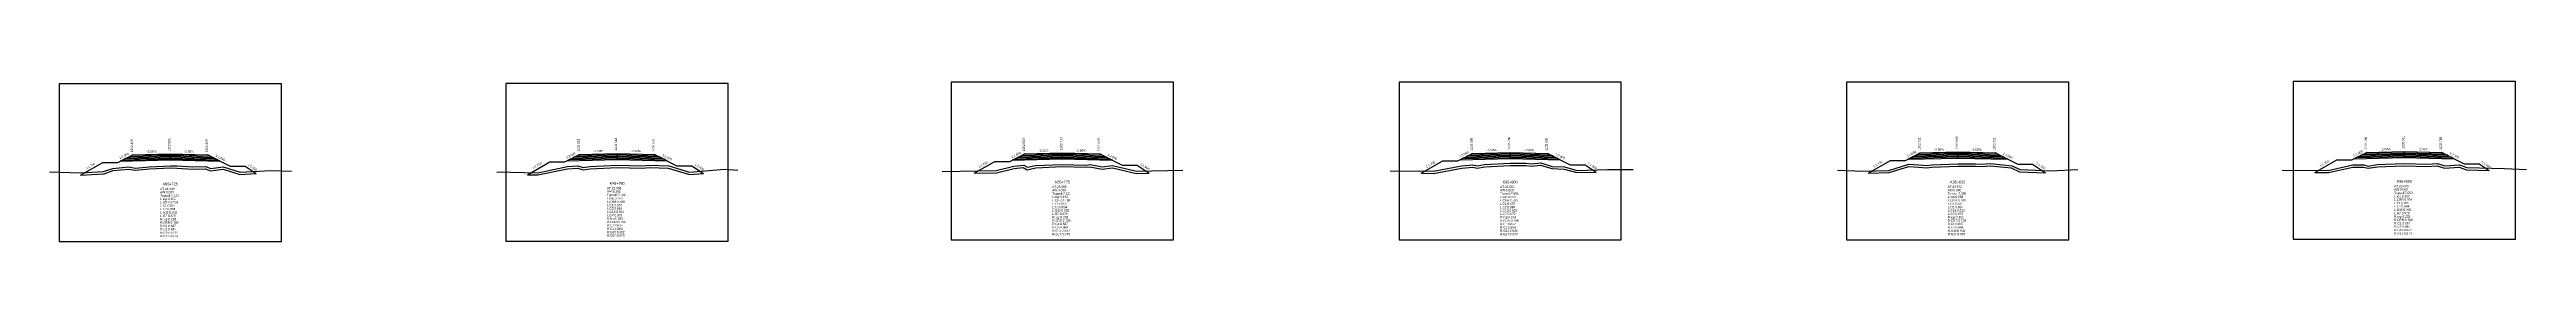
# Model space of a CAD drawing. Extents: x -7 to 78429, y 1189 to 1262.
# Drawn here: x 24496 to 24826.9, y 1190.9 to 1212.3 of the extents above; entities that cross this region are included whole.
import ezdxf
from ezdxf.enums import TextEntityAlignment as Align

# ---------------------------------------------------------------- set-up
doc = ezdxf.new("R2010")
doc.units = 0

msp = doc.modelspace()

# ---------------------------------------------------------------- linework, layer by layer
at = {"layer": 'A4_BORDER', "color": 7}
for points in [[(24497.238, 1190.903), (24526.938, 1190.903), (24526.938, 1211.903), (24497.238, 1211.903), (24497.238, 1190.903)], [(24556.927, 1190.975), (24586.627, 1190.975), (24586.627, 1211.975), (24556.927, 1211.975), (24556.927, 1190.975)], [(24616.413, 1191.163), (24646.113, 1191.163), (24646.113, 1212.163), (24616.413, 1212.163), (24616.413, 1191.163)], [(24676.244, 1191.154), (24705.944, 1191.154), (24705.944, 1212.154), (24676.244, 1212.154), (24676.244, 1191.154)], [(24736.046, 1191.162), (24765.746, 1191.162), (24765.746, 1212.162), (24736.046, 1212.162), (24736.046, 1191.162)], [(24795.693, 1191.257), (24825.393, 1191.257), (24825.393, 1212.257), (24795.693, 1212.257), (24795.693, 1191.257)]]:
    msp.add_lwpolyline(points, dxfattribs=at)
at = {"layer": 'CLEAR_GROUND', "color": 8}
for points in [[(24500.105, 1199.753), (24503.232, 1199.942), (24504.478, 1200.371), (24506.489, 1200.561), (24507.436, 1200.412), (24509.299, 1200.585), (24512.115, 1200.719), (24512.952, 1200.711), (24515.116, 1200.562), (24516.74, 1200.612), (24517.454, 1200.335), (24519.141, 1200.576), (24521.369, 1199.841), (24523.566, 1199.973)], [(24559.805, 1199.825), (24561.207, 1199.79), (24565.177, 1200.608), (24566.52, 1200.69), (24567.235, 1200.487), (24568.177, 1200.623), (24571.783, 1200.801), (24575.099, 1200.708), (24576.17, 1200.799), (24578.62, 1200.696), (24581.44, 1199.841), (24583.309, 1200.002)], [(24619.505, 1200.013), (24622.465, 1200.062), (24624.821, 1200.662), (24626.052, 1200.788), (24626.564, 1200.486), (24627.713, 1200.734), (24631.254, 1200.896), (24634.396, 1200.808), (24634.955, 1200.871), (24636.579, 1200.578), (24637.965, 1200.756), (24641.129, 1199.997), (24642.849, 1200.031)], [(24679.205, 1200.004), (24680.865, 1199.999), (24684.648, 1200.699), (24686.102, 1200.822), (24686.672, 1200.68), (24687.71, 1200.874), (24691.111, 1201.058), (24693.177, 1201.046), (24693.926, 1200.971), (24695.145, 1201.096), (24696.662, 1200.629), (24698.317, 1200.552), (24700.001, 1200.094), (24702.587, 1200.16)], [(24738.905, 1200.012), (24741.733, 1200.103), (24744.37, 1200.922), (24745.655, 1200.831), (24746.779, 1200.732), (24747.45, 1200.839), (24750.9, 1200.971), (24753.242, 1200.978), (24754.124, 1200.903), (24755.285, 1201.024), (24758.035, 1200.729), (24759.138, 1200.221), (24762.603, 1200.083)], [(24798.605, 1200.107), (24800.415, 1200.093), (24803.695, 1200.839), (24805.109, 1200.846), (24805.719, 1200.671), (24806.953, 1200.864), (24808.08, 1200.933), (24810.561, 1201.025), (24813.561, 1200.914), (24814.933, 1201.004), (24815.922, 1200.691), (24817.892, 1200.845), (24818.855, 1200.476), (24821.893, 1200.386)]]:
    msp.add_lwpolyline(points, dxfattribs=at)
at = {"layer": 'DESIGN_ROAD_TRIMMED', "color": 1}
for points in [[(24500.105, 1199.753), (24503.088, 1201.458), (24505.088, 1201.458), (24507.088, 1202.458), (24507.088, 1202.458), (24506.983, 1202.405), (24506.983, 1202.405), (24506.667, 1202.247), (24506.667, 1202.247), (24506.351, 1202.09), (24506.351, 1202.09), (24506.036, 1201.932), (24506.036, 1201.932), (24505.72, 1201.774), (24505.72, 1201.774), (24505.404, 1201.616), (24512.088, 1201.783), (24512.088, 1201.933), (24512.088, 1201.933), (24512.088, 1202.083), (24512.088, 1202.083), (24512.088, 1202.233), (24512.088, 1202.233), (24512.088, 1202.383), (24512.088, 1202.383), (24512.088, 1202.533), (24512.088, 1202.533), (24512.088, 1202.583), (24512.088, 1202.583), (24512.088, 1202.583), (24512.088, 1202.583), (24512.088, 1202.583), (24512.088, 1202.533), (24512.088, 1202.533), (24512.088, 1202.383), (24512.088, 1202.383), (24512.088, 1202.233), (24512.088, 1202.233), (24512.088, 1202.083), (24512.088, 1202.083), (24512.088, 1201.933), (24512.088, 1201.933), (24512.088, 1201.783), (24518.772, 1201.616), (24518.457, 1201.774), (24518.457, 1201.774), (24518.141, 1201.932), (24518.141, 1201.932), (24517.825, 1202.09), (24517.825, 1202.09), (24517.509, 1202.247), (24517.509, 1202.247), (24517.194, 1202.405), (24517.194, 1202.405), (24517.088, 1202.458), (24517.088, 1202.458), (24520.088, 1200.958), (24522.088, 1200.958), (24523.566, 1199.973)], [(24559.805, 1199.825), (24562.777, 1201.523), (24564.777, 1201.523), (24566.777, 1202.523), (24566.777, 1202.523), (24566.672, 1202.47), (24566.672, 1202.47), (24566.356, 1202.312), (24566.356, 1202.312), (24566.04, 1202.155), (24566.04, 1202.155), (24565.724, 1201.997), (24565.724, 1201.997), (24565.409, 1201.839), (24565.409, 1201.839), (24565.093, 1201.681), (24571.777, 1201.848), (24571.777, 1201.998), (24571.777, 1201.998), (24571.777, 1202.148), (24571.777, 1202.148), (24571.777, 1202.298), (24571.777, 1202.298), (24571.777, 1202.448), (24571.777, 1202.448), (24571.777, 1202.598), (24571.777, 1202.598), (24571.777, 1202.648), (24571.777, 1202.648), (24571.777, 1202.648), (24571.777, 1202.648), (24571.777, 1202.648), (24571.777, 1202.598), (24571.777, 1202.598), (24571.777, 1202.448), (24571.777, 1202.448), (24571.777, 1202.298), (24571.777, 1202.298), (24571.777, 1202.148), (24571.777, 1202.148), (24571.777, 1201.998), (24571.777, 1201.998), (24571.777, 1201.848), (24578.461, 1201.681), (24578.146, 1201.839), (24578.146, 1201.839), (24577.83, 1201.997), (24577.83, 1201.997), (24577.514, 1202.155), (24577.514, 1202.155), (24577.198, 1202.312), (24577.198, 1202.312), (24576.882, 1202.47), (24576.882, 1202.47), (24576.777, 1202.523), (24576.777, 1202.523), (24579.777, 1201.023), (24581.777, 1201.023), (24583.309, 1200.002)], [(24619.505, 1200.013), (24622.263, 1201.589), (24624.263, 1201.589), (24626.263, 1202.589), (24626.263, 1202.589), (24626.157, 1202.536), (24626.157, 1202.536), (24625.842, 1202.378), (24625.842, 1202.378), (24625.526, 1202.221), (24625.526, 1202.221), (24625.21, 1202.063), (24625.21, 1202.063), (24624.894, 1201.905), (24624.894, 1201.905), (24624.578, 1201.747), (24631.263, 1201.914), (24631.263, 1202.064), (24631.263, 1202.064), (24631.263, 1202.214), (24631.263, 1202.214), (24631.263, 1202.364), (24631.263, 1202.364), (24631.263, 1202.514), (24631.263, 1202.514), (24631.263, 1202.664), (24631.263, 1202.664), (24631.263, 1202.714), (24631.263, 1202.714), (24631.263, 1202.714), (24631.263, 1202.714), (24631.263, 1202.714), (24631.263, 1202.664), (24631.263, 1202.664), (24631.263, 1202.514), (24631.263, 1202.514), (24631.263, 1202.364), (24631.263, 1202.364), (24631.263, 1202.214), (24631.263, 1202.214), (24631.263, 1202.064), (24631.263, 1202.064), (24631.263, 1201.914), (24637.947, 1201.747), (24637.631, 1201.905), (24637.631, 1201.905), (24637.315, 1202.063), (24637.315, 1202.063), (24637, 1202.221), (24637, 1202.221), (24636.684, 1202.378), (24636.684, 1202.378), (24636.368, 1202.536), (24636.368, 1202.536), (24636.263, 1202.589), (24636.263, 1202.589), (24639.263, 1201.089), (24641.263, 1201.089), (24642.849, 1200.031)], [(24679.205, 1200.004), (24682.094, 1201.655), (24684.094, 1201.655), (24686.094, 1202.655), (24686.094, 1202.655), (24685.989, 1202.602), (24685.989, 1202.602), (24685.673, 1202.444), (24685.673, 1202.444), (24685.357, 1202.287), (24685.357, 1202.287), (24685.041, 1202.129), (24685.041, 1202.129), (24684.726, 1201.971), (24684.726, 1201.971), (24684.41, 1201.813), (24691.094, 1201.98), (24691.094, 1202.13), (24691.094, 1202.13), (24691.094, 1202.28), (24691.094, 1202.28), (24691.094, 1202.43), (24691.094, 1202.43), (24691.094, 1202.58), (24691.094, 1202.58), (24691.094, 1202.73), (24691.094, 1202.73), (24691.094, 1202.78), (24691.094, 1202.78), (24691.094, 1202.78), (24691.094, 1202.78), (24691.094, 1202.78), (24691.094, 1202.73), (24691.094, 1202.73), (24691.094, 1202.58), (24691.094, 1202.58), (24691.094, 1202.43), (24691.094, 1202.43), (24691.094, 1202.28), (24691.094, 1202.28), (24691.094, 1202.13), (24691.094, 1202.13), (24691.094, 1201.98), (24697.778, 1201.813), (24697.462, 1201.971), (24697.462, 1201.971), (24697.147, 1202.129), (24697.147, 1202.129), (24696.831, 1202.287), (24696.831, 1202.287), (24696.515, 1202.444), (24696.515, 1202.444), (24696.199, 1202.602), (24696.199, 1202.602), (24696.094, 1202.655), (24696.094, 1202.655), (24699.094, 1201.155), (24701.094, 1201.155), (24702.587, 1200.16)], [(24738.905, 1200.012), (24741.896, 1201.721), (24743.896, 1201.721), (24745.896, 1202.721), (24745.896, 1202.721), (24745.791, 1202.668), (24745.791, 1202.668), (24745.475, 1202.51), (24745.475, 1202.51), (24745.159, 1202.353), (24745.159, 1202.353), (24744.843, 1202.195), (24744.843, 1202.195), (24744.528, 1202.037), (24744.528, 1202.037), (24744.212, 1201.879), (24750.896, 1202.046), (24750.896, 1202.196), (24750.896, 1202.196), (24750.896, 1202.346), (24750.896, 1202.346), (24750.896, 1202.496), (24750.896, 1202.496), (24750.896, 1202.646), (24750.896, 1202.646), (24750.896, 1202.796), (24750.896, 1202.796), (24750.896, 1202.846), (24750.896, 1202.846), (24750.896, 1202.846), (24750.896, 1202.846), (24750.896, 1202.846), (24750.896, 1202.796), (24750.896, 1202.796), (24750.896, 1202.646), (24750.896, 1202.646), (24750.896, 1202.496), (24750.896, 1202.496), (24750.896, 1202.346), (24750.896, 1202.346), (24750.896, 1202.196), (24750.896, 1202.196), (24750.896, 1202.046), (24757.58, 1201.879), (24757.265, 1202.037), (24757.265, 1202.037), (24756.949, 1202.195), (24756.949, 1202.195), (24756.633, 1202.353), (24756.633, 1202.353), (24756.317, 1202.51), (24756.317, 1202.51), (24756.001, 1202.668), (24756.001, 1202.668), (24755.896, 1202.721), (24755.896, 1202.721), (24758.896, 1201.221), (24760.896, 1201.221), (24762.603, 1200.083)], [(24798.605, 1200.107), (24801.543, 1201.786), (24803.543, 1201.786), (24805.543, 1202.786), (24805.543, 1202.786), (24805.438, 1202.733), (24805.438, 1202.733), (24805.122, 1202.575), (24805.122, 1202.575), (24804.806, 1202.418), (24804.806, 1202.418), (24804.49, 1202.26), (24804.49, 1202.26), (24804.174, 1202.102), (24804.174, 1202.102), (24803.859, 1201.944), (24810.543, 1202.111), (24810.543, 1202.261), (24810.543, 1202.261), (24810.543, 1202.411), (24810.543, 1202.411), (24810.543, 1202.561), (24810.543, 1202.561), (24810.543, 1202.711), (24810.543, 1202.711), (24810.543, 1202.861), (24810.543, 1202.861), (24810.543, 1202.911), (24810.543, 1202.911), (24810.543, 1202.911), (24810.543, 1202.911), (24810.543, 1202.911), (24810.543, 1202.861), (24810.543, 1202.861), (24810.543, 1202.711), (24810.543, 1202.711), (24810.543, 1202.561), (24810.543, 1202.561), (24810.543, 1202.411), (24810.543, 1202.411), (24810.543, 1202.261), (24810.543, 1202.261), (24810.543, 1202.111), (24817.227, 1201.944), (24816.911, 1202.102), (24816.911, 1202.102), (24816.595, 1202.26), (24816.595, 1202.26), (24816.28, 1202.418), (24816.28, 1202.418), (24815.964, 1202.575), (24815.964, 1202.575), (24815.648, 1202.733), (24815.648, 1202.733), (24815.543, 1202.786), (24815.543, 1202.786), (24818.543, 1201.286), (24820.543, 1201.286), (24821.893, 1200.386)]]:
    msp.add_lwpolyline(points, dxfattribs=at)
at = {"layer": 'FINISHED_ROAD', "color": 2}
for points in [[(24503.088, 1201.458), (24505.088, 1201.458), (24507.088, 1202.458), (24507.088, 1202.458), (24512.088, 1202.583), (24517.088, 1202.458), (24517.088, 1202.458), (24520.088, 1200.958), (24522.088, 1200.958)], [(24562.777, 1201.523), (24564.777, 1201.523), (24566.777, 1202.523), (24566.777, 1202.523), (24571.777, 1202.648), (24576.777, 1202.523), (24576.777, 1202.523), (24579.777, 1201.023), (24581.777, 1201.023)], [(24622.263, 1201.589), (24624.263, 1201.589), (24626.263, 1202.589), (24626.263, 1202.589), (24631.263, 1202.714), (24636.263, 1202.589), (24636.263, 1202.589), (24639.263, 1201.089), (24641.263, 1201.089)], [(24682.094, 1201.655), (24684.094, 1201.655), (24686.094, 1202.655), (24686.094, 1202.655), (24691.094, 1202.78), (24696.094, 1202.655), (24696.094, 1202.655), (24699.094, 1201.155), (24701.094, 1201.155)], [(24741.896, 1201.721), (24743.896, 1201.721), (24745.896, 1202.721), (24745.896, 1202.721), (24750.896, 1202.846), (24755.896, 1202.721), (24755.896, 1202.721), (24758.896, 1201.221), (24760.896, 1201.221)], [(24801.543, 1201.786), (24803.543, 1201.786), (24805.543, 1202.786), (24805.543, 1202.786), (24810.543, 1202.911), (24815.543, 1202.786), (24815.543, 1202.786), (24818.543, 1201.286), (24820.543, 1201.286)]]:
    msp.add_lwpolyline(points, dxfattribs=at)
at = {"layer": 'LAYER_0', "color": 4}
for points in [[(24507.088, 1202.458), (24506.983, 1202.405), (24512.088, 1202.533), (24512.088, 1202.583)], [(24566.777, 1202.523), (24566.672, 1202.47), (24571.777, 1202.598), (24571.777, 1202.648)], [(24626.263, 1202.589), (24626.157, 1202.536), (24631.263, 1202.664), (24631.263, 1202.714)], [(24686.094, 1202.655), (24685.989, 1202.602), (24691.094, 1202.73), (24691.094, 1202.78)], [(24745.896, 1202.721), (24745.791, 1202.668), (24750.896, 1202.796), (24750.896, 1202.846)], [(24805.543, 1202.786), (24805.438, 1202.733), (24810.543, 1202.861), (24810.543, 1202.911)]]:
    msp.add_lwpolyline(points, dxfattribs=at)
at = {"layer": 'LAYER_1', "color": 4}
for points in [[(24506.983, 1202.405), (24506.667, 1202.247), (24512.088, 1202.383), (24512.088, 1202.533)], [(24566.672, 1202.47), (24566.356, 1202.312), (24571.777, 1202.448), (24571.777, 1202.598)], [(24626.157, 1202.536), (24625.842, 1202.378), (24631.263, 1202.514), (24631.263, 1202.664)], [(24685.989, 1202.602), (24685.673, 1202.444), (24691.094, 1202.58), (24691.094, 1202.73)], [(24745.791, 1202.668), (24745.475, 1202.51), (24750.896, 1202.646), (24750.896, 1202.796)], [(24805.438, 1202.733), (24805.122, 1202.575), (24810.543, 1202.711), (24810.543, 1202.861)]]:
    msp.add_lwpolyline(points, dxfattribs=at)
at = {"layer": 'LAYER_10', "color": 6}
for points in [[(24518.141, 1201.932), (24518.457, 1201.774), (24512.088, 1201.933), (24512.088, 1202.083)], [(24577.83, 1201.997), (24578.146, 1201.839), (24571.777, 1201.998), (24571.777, 1202.148)], [(24637.315, 1202.063), (24637.631, 1201.905), (24631.263, 1202.064), (24631.263, 1202.214)], [(24697.147, 1202.129), (24697.462, 1201.971), (24691.094, 1202.13), (24691.094, 1202.28)], [(24756.949, 1202.195), (24757.265, 1202.037), (24750.896, 1202.196), (24750.896, 1202.346)], [(24816.595, 1202.26), (24816.911, 1202.102), (24810.543, 1202.261), (24810.543, 1202.411)]]:
    msp.add_lwpolyline(points, dxfattribs=at)
at = {"layer": 'LAYER_11', "color": 6}
for points in [[(24518.457, 1201.774), (24518.772, 1201.616), (24512.088, 1201.783), (24512.088, 1201.933)], [(24578.146, 1201.839), (24578.461, 1201.681), (24571.777, 1201.848), (24571.777, 1201.998)], [(24637.631, 1201.905), (24637.947, 1201.747), (24631.263, 1201.914), (24631.263, 1202.064)], [(24697.462, 1201.971), (24697.778, 1201.813), (24691.094, 1201.98), (24691.094, 1202.13)], [(24757.265, 1202.037), (24757.58, 1201.879), (24750.896, 1202.046), (24750.896, 1202.196)], [(24816.911, 1202.102), (24817.227, 1201.944), (24810.543, 1202.111), (24810.543, 1202.261)]]:
    msp.add_lwpolyline(points, dxfattribs=at)
at = {"layer": 'LAYER_2', "color": 4}
for points in [[(24506.667, 1202.247), (24506.351, 1202.09), (24512.088, 1202.233), (24512.088, 1202.383)], [(24566.356, 1202.312), (24566.04, 1202.155), (24571.777, 1202.298), (24571.777, 1202.448)], [(24625.842, 1202.378), (24625.526, 1202.221), (24631.263, 1202.364), (24631.263, 1202.514)], [(24685.673, 1202.444), (24685.357, 1202.287), (24691.094, 1202.43), (24691.094, 1202.58)], [(24745.475, 1202.51), (24745.159, 1202.353), (24750.896, 1202.496), (24750.896, 1202.646)], [(24805.122, 1202.575), (24804.806, 1202.418), (24810.543, 1202.561), (24810.543, 1202.711)]]:
    msp.add_lwpolyline(points, dxfattribs=at)
at = {"layer": 'LAYER_3', "color": 4}
for points in [[(24506.351, 1202.09), (24506.036, 1201.932), (24512.088, 1202.083), (24512.088, 1202.233)], [(24566.04, 1202.155), (24565.724, 1201.997), (24571.777, 1202.148), (24571.777, 1202.298)], [(24625.526, 1202.221), (24625.21, 1202.063), (24631.263, 1202.214), (24631.263, 1202.364)], [(24685.357, 1202.287), (24685.041, 1202.129), (24691.094, 1202.28), (24691.094, 1202.43)], [(24745.159, 1202.353), (24744.843, 1202.195), (24750.896, 1202.346), (24750.896, 1202.496)], [(24804.806, 1202.418), (24804.49, 1202.26), (24810.543, 1202.411), (24810.543, 1202.561)]]:
    msp.add_lwpolyline(points, dxfattribs=at)
at = {"layer": 'LAYER_4', "color": 4}
for points in [[(24506.036, 1201.932), (24505.72, 1201.774), (24512.088, 1201.933), (24512.088, 1202.083)], [(24565.724, 1201.997), (24565.409, 1201.839), (24571.777, 1201.998), (24571.777, 1202.148)], [(24625.21, 1202.063), (24624.894, 1201.905), (24631.263, 1202.064), (24631.263, 1202.214)], [(24685.041, 1202.129), (24684.726, 1201.971), (24691.094, 1202.13), (24691.094, 1202.28)], [(24744.843, 1202.195), (24744.528, 1202.037), (24750.896, 1202.196), (24750.896, 1202.346)], [(24804.49, 1202.26), (24804.174, 1202.102), (24810.543, 1202.261), (24810.543, 1202.411)]]:
    msp.add_lwpolyline(points, dxfattribs=at)
at = {"layer": 'LAYER_5', "color": 4}
for points in [[(24505.72, 1201.774), (24505.404, 1201.616), (24512.088, 1201.783), (24512.088, 1201.933)], [(24565.409, 1201.839), (24565.093, 1201.681), (24571.777, 1201.848), (24571.777, 1201.998)], [(24624.894, 1201.905), (24624.578, 1201.747), (24631.263, 1201.914), (24631.263, 1202.064)], [(24684.726, 1201.971), (24684.41, 1201.813), (24691.094, 1201.98), (24691.094, 1202.13)], [(24744.528, 1202.037), (24744.212, 1201.879), (24750.896, 1202.046), (24750.896, 1202.196)], [(24804.174, 1202.102), (24803.859, 1201.944), (24810.543, 1202.111), (24810.543, 1202.261)]]:
    msp.add_lwpolyline(points, dxfattribs=at)
at = {"layer": 'LAYER_6', "color": 6}
for points in [[(24517.088, 1202.458), (24517.194, 1202.405), (24512.088, 1202.533), (24512.088, 1202.583)], [(24576.777, 1202.523), (24576.882, 1202.47), (24571.777, 1202.598), (24571.777, 1202.648)], [(24636.263, 1202.589), (24636.368, 1202.536), (24631.263, 1202.664), (24631.263, 1202.714)], [(24696.094, 1202.655), (24696.199, 1202.602), (24691.094, 1202.73), (24691.094, 1202.78)], [(24755.896, 1202.721), (24756.001, 1202.668), (24750.896, 1202.796), (24750.896, 1202.846)], [(24815.543, 1202.786), (24815.648, 1202.733), (24810.543, 1202.861), (24810.543, 1202.911)]]:
    msp.add_lwpolyline(points, dxfattribs=at)
at = {"layer": 'LAYER_7', "color": 6}
for points in [[(24517.194, 1202.405), (24517.509, 1202.247), (24512.088, 1202.383), (24512.088, 1202.533)], [(24576.882, 1202.47), (24577.198, 1202.312), (24571.777, 1202.448), (24571.777, 1202.598)], [(24636.368, 1202.536), (24636.684, 1202.378), (24631.263, 1202.514), (24631.263, 1202.664)], [(24696.199, 1202.602), (24696.515, 1202.444), (24691.094, 1202.58), (24691.094, 1202.73)], [(24756.001, 1202.668), (24756.317, 1202.51), (24750.896, 1202.646), (24750.896, 1202.796)], [(24815.648, 1202.733), (24815.964, 1202.575), (24810.543, 1202.711), (24810.543, 1202.861)]]:
    msp.add_lwpolyline(points, dxfattribs=at)
at = {"layer": 'LAYER_8', "color": 6}
for points in [[(24517.509, 1202.247), (24517.825, 1202.09), (24512.088, 1202.233), (24512.088, 1202.383)], [(24577.198, 1202.312), (24577.514, 1202.155), (24571.777, 1202.298), (24571.777, 1202.448)], [(24636.684, 1202.378), (24637, 1202.221), (24631.263, 1202.364), (24631.263, 1202.514)], [(24696.515, 1202.444), (24696.831, 1202.287), (24691.094, 1202.43), (24691.094, 1202.58)], [(24756.317, 1202.51), (24756.633, 1202.353), (24750.896, 1202.496), (24750.896, 1202.646)], [(24815.964, 1202.575), (24816.28, 1202.418), (24810.543, 1202.561), (24810.543, 1202.711)]]:
    msp.add_lwpolyline(points, dxfattribs=at)
at = {"layer": 'LAYER_9', "color": 6}
for points in [[(24517.825, 1202.09), (24518.141, 1201.932), (24512.088, 1202.083), (24512.088, 1202.233)], [(24577.514, 1202.155), (24577.83, 1201.997), (24571.777, 1202.148), (24571.777, 1202.298)], [(24637, 1202.221), (24637.315, 1202.063), (24631.263, 1202.214), (24631.263, 1202.364)], [(24696.831, 1202.287), (24697.147, 1202.129), (24691.094, 1202.28), (24691.094, 1202.43)], [(24756.633, 1202.353), (24756.949, 1202.195), (24750.896, 1202.346), (24750.896, 1202.496)], [(24816.28, 1202.418), (24816.595, 1202.26), (24810.543, 1202.411), (24810.543, 1202.561)]]:
    msp.add_lwpolyline(points, dxfattribs=at)
at = {"layer": 'NATURAL_GROUND', "color": 3}
for points in [[(24675.064, 1200.317), (24680.838, 1200.299), (24684.608, 1200.997), (24686.126, 1201.125), (24686.681, 1200.987), (24687.674, 1201.173), (24691.104, 1201.358), (24693.193, 1201.346), (24693.926, 1201.273), (24695.175, 1201.401), (24696.714, 1200.927), (24698.364, 1200.85), (24700.037, 1200.395), (24704.113, 1200.499), (24707.54, 1200.509)], [(24734.837, 1200.407), (24738.292, 1200.292), (24741.683, 1200.402), (24744.335, 1201.225), (24745.679, 1201.13), (24746.768, 1201.034), (24747.42, 1201.138), (24750.894, 1201.271), (24753.254, 1201.278), (24754.121, 1201.204), (24755.285, 1201.326), (24758.116, 1201.022), (24759.209, 1200.518), (24763.317, 1200.355), (24766.942, 1200.504)], [(24794.24, 1200.442), (24800.383, 1200.393), (24803.661, 1201.139), (24805.151, 1201.146), (24805.738, 1200.978), (24806.921, 1201.163), (24808.065, 1201.233), (24810.561, 1201.325), (24813.557, 1201.214), (24814.97, 1201.307), (24815.957, 1200.995), (24817.936, 1201.149), (24818.915, 1200.774), (24823.92, 1200.626), (24826.87, 1200.516)], [(24495.956, 1200.221), (24500.092, 1200.053), (24503.173, 1200.239), (24504.414, 1200.666), (24506.498, 1200.863), (24507.445, 1200.714), (24509.278, 1200.884), (24512.109, 1201.019), (24512.964, 1201.011), (24515.121, 1200.862), (24516.791, 1200.914), (24517.489, 1200.643), (24519.168, 1200.883), (24521.408, 1200.144), (24525.494, 1200.389), (24528.295, 1200.298)], [(24555.706, 1200.225), (24561.18, 1200.091), (24565.137, 1200.906), (24566.553, 1200.993), (24567.255, 1200.793), (24568.148, 1200.922), (24571.78, 1201.101), (24575.09, 1201.008), (24576.163, 1201.1), (24578.671, 1200.994), (24581.472, 1200.145), (24586.121, 1200.545), (24587.901, 1200.408)], [(24615.223, 1200.243), (24622.425, 1200.361), (24624.769, 1200.958), (24626.12, 1201.096), (24626.616, 1200.804), (24627.675, 1201.033), (24631.252, 1201.196), (24634.384, 1201.108), (24634.965, 1201.174), (24636.587, 1200.881), (24637.982, 1201.061), (24641.162, 1200.298), (24647.356, 1200.42)]]:
    msp.add_lwpolyline(points, dxfattribs=at)
at = {"layer": 'STRUCTURE_LEFT', "color": 4}
for points in [[(24507.088, 1202.458), (24506.983, 1202.405), (24506.983, 1202.405), (24506.667, 1202.247), (24506.667, 1202.247), (24506.351, 1202.09), (24506.351, 1202.09), (24506.036, 1201.932), (24506.036, 1201.932), (24505.72, 1201.774), (24505.72, 1201.774), (24505.404, 1201.616), (24512.088, 1201.783), (24512.088, 1201.933), (24512.088, 1201.933), (24512.088, 1202.083), (24512.088, 1202.083), (24512.088, 1202.233), (24512.088, 1202.233), (24512.088, 1202.383), (24512.088, 1202.383), (24512.088, 1202.533), (24512.088, 1202.533), (24512.088, 1202.583), (24512.088, 1202.583)], [(24566.777, 1202.523), (24566.672, 1202.47), (24566.672, 1202.47), (24566.356, 1202.312), (24566.356, 1202.312), (24566.04, 1202.155), (24566.04, 1202.155), (24565.724, 1201.997), (24565.724, 1201.997), (24565.409, 1201.839), (24565.409, 1201.839), (24565.093, 1201.681), (24571.777, 1201.848), (24571.777, 1201.998), (24571.777, 1201.998), (24571.777, 1202.148), (24571.777, 1202.148), (24571.777, 1202.298), (24571.777, 1202.298), (24571.777, 1202.448), (24571.777, 1202.448), (24571.777, 1202.598), (24571.777, 1202.598), (24571.777, 1202.648), (24571.777, 1202.648)], [(24626.263, 1202.589), (24626.157, 1202.536), (24626.157, 1202.536), (24625.842, 1202.378), (24625.842, 1202.378), (24625.526, 1202.221), (24625.526, 1202.221), (24625.21, 1202.063), (24625.21, 1202.063), (24624.894, 1201.905), (24624.894, 1201.905), (24624.578, 1201.747), (24631.263, 1201.914), (24631.263, 1202.064), (24631.263, 1202.064), (24631.263, 1202.214), (24631.263, 1202.214), (24631.263, 1202.364), (24631.263, 1202.364), (24631.263, 1202.514), (24631.263, 1202.514), (24631.263, 1202.664), (24631.263, 1202.664), (24631.263, 1202.714), (24631.263, 1202.714)], [(24686.094, 1202.655), (24685.989, 1202.602), (24685.989, 1202.602), (24685.673, 1202.444), (24685.673, 1202.444), (24685.357, 1202.287), (24685.357, 1202.287), (24685.041, 1202.129), (24685.041, 1202.129), (24684.726, 1201.971), (24684.726, 1201.971), (24684.41, 1201.813), (24691.094, 1201.98), (24691.094, 1202.13), (24691.094, 1202.13), (24691.094, 1202.28), (24691.094, 1202.28), (24691.094, 1202.43), (24691.094, 1202.43), (24691.094, 1202.58), (24691.094, 1202.58), (24691.094, 1202.73), (24691.094, 1202.73), (24691.094, 1202.78), (24691.094, 1202.78)], [(24745.896, 1202.721), (24745.791, 1202.668), (24745.791, 1202.668), (24745.475, 1202.51), (24745.475, 1202.51), (24745.159, 1202.353), (24745.159, 1202.353), (24744.843, 1202.195), (24744.843, 1202.195), (24744.528, 1202.037), (24744.528, 1202.037), (24744.212, 1201.879), (24750.896, 1202.046), (24750.896, 1202.196), (24750.896, 1202.196), (24750.896, 1202.346), (24750.896, 1202.346), (24750.896, 1202.496), (24750.896, 1202.496), (24750.896, 1202.646), (24750.896, 1202.646), (24750.896, 1202.796), (24750.896, 1202.796), (24750.896, 1202.846), (24750.896, 1202.846)], [(24805.543, 1202.786), (24805.438, 1202.733), (24805.438, 1202.733), (24805.122, 1202.575), (24805.122, 1202.575), (24804.806, 1202.418), (24804.806, 1202.418), (24804.49, 1202.26), (24804.49, 1202.26), (24804.174, 1202.102), (24804.174, 1202.102), (24803.859, 1201.944), (24810.543, 1202.111), (24810.543, 1202.261), (24810.543, 1202.261), (24810.543, 1202.411), (24810.543, 1202.411), (24810.543, 1202.561), (24810.543, 1202.561), (24810.543, 1202.711), (24810.543, 1202.711), (24810.543, 1202.861), (24810.543, 1202.861), (24810.543, 1202.911), (24810.543, 1202.911)]]:
    msp.add_lwpolyline(points, dxfattribs=at)
at = {"layer": 'STRUCTURE_RIGHT', "color": 6}
for points in [[(24512.088, 1202.583), (24512.088, 1202.583), (24512.088, 1202.533), (24512.088, 1202.533), (24512.088, 1202.383), (24512.088, 1202.383), (24512.088, 1202.233), (24512.088, 1202.233), (24512.088, 1202.083), (24512.088, 1202.083), (24512.088, 1201.933), (24512.088, 1201.933), (24512.088, 1201.783), (24518.772, 1201.616), (24518.457, 1201.774), (24518.457, 1201.774), (24518.141, 1201.932), (24518.141, 1201.932), (24517.825, 1202.09), (24517.825, 1202.09), (24517.509, 1202.247), (24517.509, 1202.247), (24517.194, 1202.405), (24517.194, 1202.405), (24517.088, 1202.458)], [(24571.777, 1202.648), (24571.777, 1202.648), (24571.777, 1202.598), (24571.777, 1202.598), (24571.777, 1202.448), (24571.777, 1202.448), (24571.777, 1202.298), (24571.777, 1202.298), (24571.777, 1202.148), (24571.777, 1202.148), (24571.777, 1201.998), (24571.777, 1201.998), (24571.777, 1201.848), (24578.461, 1201.681), (24578.146, 1201.839), (24578.146, 1201.839), (24577.83, 1201.997), (24577.83, 1201.997), (24577.514, 1202.155), (24577.514, 1202.155), (24577.198, 1202.312), (24577.198, 1202.312), (24576.882, 1202.47), (24576.882, 1202.47), (24576.777, 1202.523)], [(24631.263, 1202.714), (24631.263, 1202.714), (24631.263, 1202.664), (24631.263, 1202.664), (24631.263, 1202.514), (24631.263, 1202.514), (24631.263, 1202.364), (24631.263, 1202.364), (24631.263, 1202.214), (24631.263, 1202.214), (24631.263, 1202.064), (24631.263, 1202.064), (24631.263, 1201.914), (24637.947, 1201.747), (24637.631, 1201.905), (24637.631, 1201.905), (24637.315, 1202.063), (24637.315, 1202.063), (24637, 1202.221), (24637, 1202.221), (24636.684, 1202.378), (24636.684, 1202.378), (24636.368, 1202.536), (24636.368, 1202.536), (24636.263, 1202.589)], [(24691.094, 1202.78), (24691.094, 1202.78), (24691.094, 1202.73), (24691.094, 1202.73), (24691.094, 1202.58), (24691.094, 1202.58), (24691.094, 1202.43), (24691.094, 1202.43), (24691.094, 1202.28), (24691.094, 1202.28), (24691.094, 1202.13), (24691.094, 1202.13), (24691.094, 1201.98), (24697.778, 1201.813), (24697.462, 1201.971), (24697.462, 1201.971), (24697.147, 1202.129), (24697.147, 1202.129), (24696.831, 1202.287), (24696.831, 1202.287), (24696.515, 1202.444), (24696.515, 1202.444), (24696.199, 1202.602), (24696.199, 1202.602), (24696.094, 1202.655)], [(24750.896, 1202.846), (24750.896, 1202.846), (24750.896, 1202.796), (24750.896, 1202.796), (24750.896, 1202.646), (24750.896, 1202.646), (24750.896, 1202.496), (24750.896, 1202.496), (24750.896, 1202.346), (24750.896, 1202.346), (24750.896, 1202.196), (24750.896, 1202.196), (24750.896, 1202.046), (24757.58, 1201.879), (24757.265, 1202.037), (24757.265, 1202.037), (24756.949, 1202.195), (24756.949, 1202.195), (24756.633, 1202.353), (24756.633, 1202.353), (24756.317, 1202.51), (24756.317, 1202.51), (24756.001, 1202.668), (24756.001, 1202.668), (24755.896, 1202.721)], [(24810.543, 1202.911), (24810.543, 1202.911), (24810.543, 1202.861), (24810.543, 1202.861), (24810.543, 1202.711), (24810.543, 1202.711), (24810.543, 1202.561), (24810.543, 1202.561), (24810.543, 1202.411), (24810.543, 1202.411), (24810.543, 1202.261), (24810.543, 1202.261), (24810.543, 1202.111), (24817.227, 1201.944), (24816.911, 1202.102), (24816.911, 1202.102), (24816.595, 1202.26), (24816.595, 1202.26), (24816.28, 1202.418), (24816.28, 1202.418), (24815.964, 1202.575), (24815.964, 1202.575), (24815.648, 1202.733), (24815.648, 1202.733), (24815.543, 1202.786)]]:
    msp.add_lwpolyline(points, dxfattribs=at)

# ---------------------------------------------------------------- texts
at = {"layer": 'INFO_TEXT'}
for s, p in [('AT:24.049', (24510.738, 1197.803)), ('AT:23.098', (24570.427, 1197.875)), ('AT:23.085', (24629.913, 1198.063)), ('AW:0.000', (24629.913, 1197.613)), ('AT:22.553', (24689.744, 1198.054)), ('AT:23.572', (24749.546, 1198.062)), ('AW:0.000', (24749.546, 1197.612)), ('AT:23.600', (24809.193, 1198.157)), ('AW:0.000', (24809.193, 1197.707)), ('AW:0.000', (24510.738, 1197.353)), ('Topsoil:7.130', (24510.738, 1196.903)), ('L:top:0.253', (24510.738, 1196.453)), ('L:CRR:0.789', (24510.738, 1196.003)), ('L:C1:0.837', (24510.738, 1195.553)), ('L:C2:0.884', (24510.738, 1195.103)), ('L:G15:0.932', (24510.738, 1194.653)), ('AW:0.000', (24570.427, 1197.425)), ('Topsoil:7.132', (24570.427, 1196.975)), ('L:top:0.253', (24570.427, 1196.525)), ('L:CRR:0.789', (24570.427, 1196.075)), ('L:C1:0.837', (24570.427, 1195.625)), ('L:C2:0.884', (24570.427, 1195.175)), ('L:G15:0.932', (24570.427, 1194.725)), ('Topsoil:7.101', (24629.913, 1197.163)), ('L:top:0.253', (24629.913, 1196.713)), ('L:CRR:0.789', (24629.913, 1196.263)), ('L:C1:0.837', (24629.913, 1195.813)), ('L:C2:0.884', (24629.913, 1195.363)), ('L:G15:0.932', (24629.913, 1194.913)), ('L:G7:0.979', (24629.913, 1194.463)), ('AW:0.000', (24689.744, 1197.604)), ('Topsoil:7.091', (24689.744, 1197.154)), ('L:top:0.253', (24689.744, 1196.704)), ('L:CRR:0.789', (24689.744, 1196.254)), ('L:C1:0.837', (24689.744, 1195.804)), ('L:C2:0.884', (24689.744, 1195.354)), ('L:G15:0.932', (24689.744, 1194.904)), ('L:G7:0.979', (24689.744, 1194.454)), ('Topsoil:7.195', (24749.546, 1197.162)), ('L:top:0.253', (24749.546, 1196.712)), ('L:CRR:0.789', (24749.546, 1196.262)), ('L:C1:0.837', (24749.546, 1195.812)), ('L:C2:0.884', (24749.546, 1195.362)), ('L:G15:0.932', (24749.546, 1194.912)), ('L:G7:0.979', (24749.546, 1194.462)), ('Topsoil:7.063', (24809.193, 1197.257)), ('L:top:0.253', (24809.193, 1196.807)), ('L:CRR:0.789', (24809.193, 1196.357)), ('L:C1:0.837', (24809.193, 1195.907)), ('L:C2:0.884', (24809.193, 1195.457)), ('L:G15:0.932', (24809.193, 1195.007)), ('L:G7:0.979', (24809.193, 1194.557)), ('L:G7:0.979', (24510.738, 1194.203)), ('R:top:0.253', (24510.738, 1193.753)), ('R:CRR:0.789', (24510.738, 1193.303)), ('R:C1:0.837', (24510.738, 1192.853)), ('R:C2:0.884', (24510.738, 1192.403)), ('R:G15:0.932', (24510.738, 1191.953)), ('R:G17:0.979', (24510.738, 1191.503)), ('L:G7:0.979', (24570.427, 1194.275)), ('R:top:0.253', (24570.427, 1193.825)), ('R:CRR:0.789', (24570.427, 1193.375)), ('R:C1:0.837', (24570.427, 1192.925)), ('R:C2:0.884', (24570.427, 1192.475)), ('R:G15:0.932', (24570.427, 1192.025)), ('R:G17:0.979', (24570.427, 1191.575)), ('R:top:0.253', (24629.913, 1194.013)), ('R:CRR:0.789', (24629.913, 1193.563)), ('R:C1:0.837', (24629.913, 1193.113)), ('R:C2:0.884', (24629.913, 1192.663)), ('R:G15:0.932', (24629.913, 1192.213)), ('R:G17:0.979', (24629.913, 1191.763)), ('R:top:0.253', (24689.744, 1194.004)), ('R:CRR:0.789', (24689.744, 1193.554)), ('R:C1:0.837', (24689.744, 1193.104)), ('R:C2:0.884', (24689.744, 1192.654)), ('R:G15:0.932', (24689.744, 1192.204)), ('R:G17:0.979', (24689.744, 1191.754)), ('R:top:0.253', (24749.546, 1194.012)), ('R:CRR:0.789', (24749.546, 1193.562)), ('R:C1:0.837', (24749.546, 1193.112)), ('R:C2:0.884', (24749.546, 1192.662)), ('R:G15:0.932', (24749.546, 1192.212)), ('R:G17:0.979', (24749.546, 1191.762)), ('R:top:0.253', (24809.193, 1194.107)), ('R:CRR:0.789', (24809.193, 1193.657)), ('R:C1:0.837', (24809.193, 1193.207)), ('R:C2:0.884', (24809.193, 1192.757)), ('R:G15:0.932', (24809.193, 1192.307)), ('R:G17:0.979', (24809.193, 1191.857))]:
    msp.add_text(s, height=0.3, dxfattribs=at).set_placement(p)
at = {"layer": 'LEFT_TEXT_H'}
for s, p in [('1202.523', (24566.777, 1202.883)), ('1202.589', (24626.263, 1202.949)), ('1202.655', (24686.094, 1203.015)), ('1202.721', (24745.896, 1203.081)), ('1202.786', (24805.543, 1203.146)), ('1202.458', (24507.088, 1202.818))]:
    msp.add_text(s, height=0.3, rotation=90, dxfattribs=at).set_placement(p)
at = {"layer": 'POINT_TEXT_H'}
for s, p in [('1202.583', (24512.088, 1202.943)), ('1202.648', (24571.777, 1203.008)), ('1202.714', (24631.263, 1203.074)), ('1202.780', (24691.094, 1203.14)), ('1202.846', (24750.896, 1203.206)), ('1202.911', (24810.543, 1203.271))]:
    msp.add_text(s, height=0.3, rotation=90, dxfattribs=at).set_placement(p)
at = {"layer": 'RIGHT_TEXT_H'}
for s, p in [('1202.523', (24576.777, 1202.883)), ('1202.589', (24636.263, 1202.949)), ('1202.655', (24696.094, 1203.015)), ('1202.721', (24755.896, 1203.081)), ('1202.786', (24815.543, 1203.146)), ('1202.458', (24517.088, 1202.818))]:
    msp.add_text(s, height=0.3, rotation=90, dxfattribs=at).set_placement(p)
at = {"layer": 'SLOPE_left'}
for s, rotation, p in [('1:1.750', 29.745, (24501.507, 1200.762)), ('1:2.000', 26.565, (24506.008, 1202.119)), ('1:1.750', 29.745, (24561.202, 1200.83)), ('1:2.000', 26.565, (24565.697, 1202.184)), ('1:1.750', 29.745, (24620.794, 1200.957)), ('1:2.000', 26.565, (24625.182, 1202.25)), ('1:1.750', 29.745, (24680.56, 1200.986)), ('1:2.000', 26.565, (24685.013, 1202.316)), ('1:1.750', 29.745, (24740.311, 1201.023)), ('1:2.000', 26.565, (24744.816, 1202.382)), ('1:1.750', 29.745, (24799.985, 1201.103)), ('1:2.000', 26.565, (24804.462, 1202.447))]:
    msp.add_text(s, height=0.3, rotation=rotation, dxfattribs=at).set_placement(p, align=Align.BOTTOM_CENTER)
at = {"layer": 'SLOPE_right'}
for s, rotation, p in [('1:2.000', -26.565, (24518.669, 1201.869)), ('1:1.500', -33.69, (24522.927, 1200.615)), ('1:2.000', -26.565, (24578.358, 1201.934)), ('1:1.500', -33.69, (24582.643, 1200.662)), ('1:2.000', -26.565, (24637.843, 1202)), ('1:1.500', -33.69, (24642.156, 1200.71)), ('1:2.000', -26.565, (24697.674, 1202.066)), ('1:1.500', -33.69, (24701.94, 1200.807)), ('1:2.000', -26.565, (24757.477, 1202.132)), ('1:1.500', -33.69, (24761.849, 1200.802)), ('1:2.000', -26.565, (24817.123, 1202.197)), ('1:1.500', -33.69, (24821.318, 1200.986))]:
    msp.add_text(s, height=0.3, rotation=rotation, dxfattribs=at).set_placement(p, align=Align.BOTTOM_CENTER)
at = {"layer": 'SLOPE_TEXT'}
for p in [(24509.588, 1202.761), (24514.588, 1202.761), (24569.277, 1202.825), (24574.277, 1202.825), (24628.763, 1202.891), (24633.763, 1202.891), (24688.594, 1202.957), (24693.594, 1202.957), (24748.396, 1203.024), (24753.396, 1203.024), (24808.043, 1203.089), (24813.043, 1203.089)]:
    msp.add_text('-2.50%', height=0.3, dxfattribs=at).set_placement(p, align=Align.CENTER)
at = {"layer": 'STATION_TITLE'}
for s, p in [('K95+725', (24512.088, 1198.403)), ('K95+750', (24571.777, 1198.475)), ('K95+775', (24631.263, 1198.663)), ('K95+800', (24691.094, 1198.654)), ('K95+825', (24750.896, 1198.662)), ('K95+850', (24810.543, 1198.757))]:
    msp.add_text(s, height=0.36, dxfattribs=at).set_placement(p, align=Align.CENTER)

doc.saveas('drawing.dxf')
